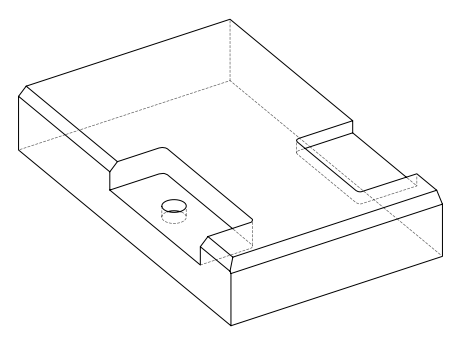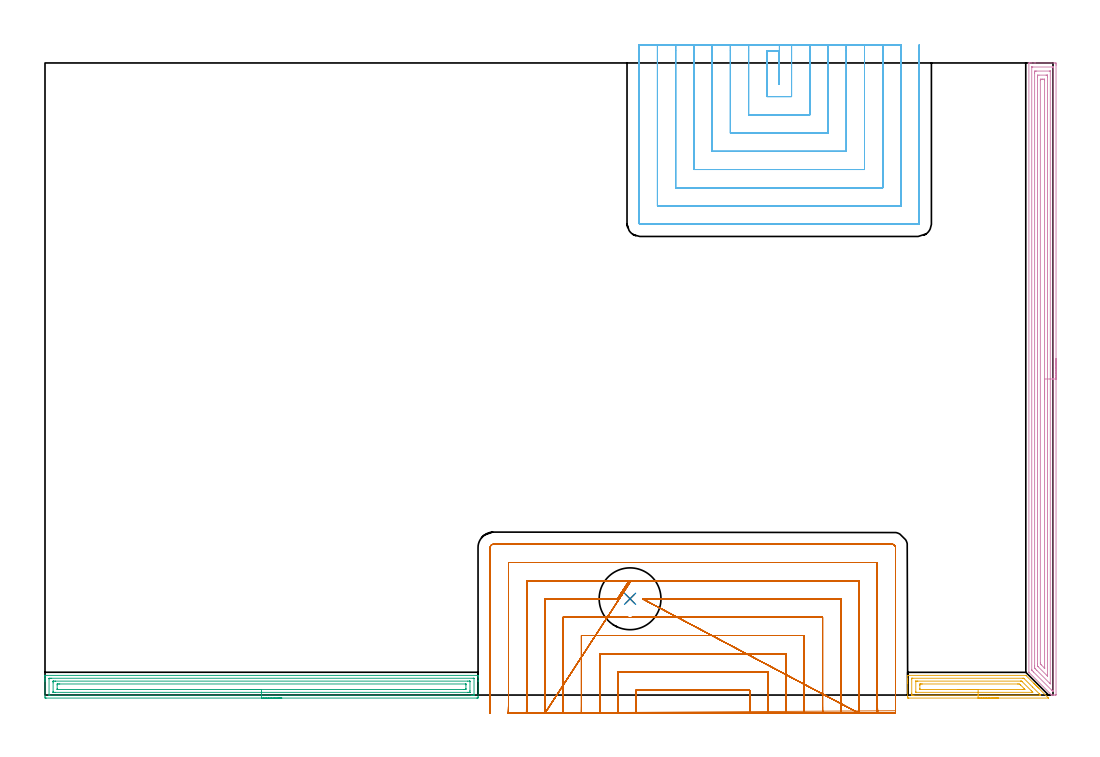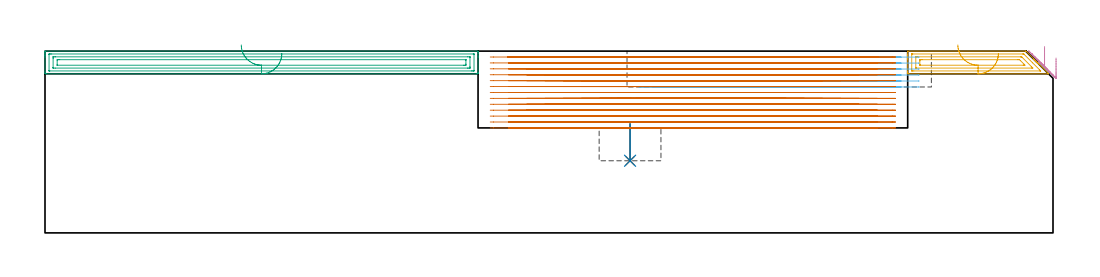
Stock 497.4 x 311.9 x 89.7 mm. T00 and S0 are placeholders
(PLAN: 7 operations, 3 tool changes, 158.4 min)
(1 INDEXABLE_INSERT_DRILL_BLIND_HOLE_FROM_SOLID | STEP1POCKET | NXT0302_010 | 0.08 min | 16055 mm3)
(2 DRILL_TO_ENLARGE_BLIND_HOLE | STEP1POCKET | UGT0301_381 | 0.08 min | 23430 mm3)
(3 AREA_MILL | FG_CHAMFER_SURFACE | UGT0205_001 | 7.11 min | 13794 mm3)
(4 AREA_MILL_1 | FG_CHAMFER_SURFACE_1 | UGT0205_001 | 12.57 min | 28009 mm3)
(5 AREA_MILL_2 | FG_CHAMFER_SURFACE_2 | UGT0205_001 | 2.33 min | 4282 mm3)
(6 MILL_SLOT | SLOT_PARTIAL_RECTANGULAR | NXT0201_011 | Follow Part, ap 3, ae 75% | 31.9 min | 227272 mm3)
(7 MILL_SLOT_1 | SLOT_PARTIAL_RECTANGULAR_1 | NXT0201_011 | Follow Part, ap 3, ae 75% | 104.31 min | 616685 mm3)
(TOOL NXT0302_010 | Index. Insert Drill 19.5mm [880-D1950L25-05] | D19.5 PA176 FL98 Z2)
(TOOL UGT0301_381 | Twist Drill Flat Bottom 30.5 mm | D30.5 PA180 FL175 Z2)
(TOOL UGT0205_001 | Chamfer Mill 20 x 3 x 45 deg. | D20 FL50 Z2)
(TOOL NXT0201_011 | ENDMILL 12mm [2P460-1200-NA 1630] | D12 FL38 Z6)
(OP 1 INDEXABLE_INSERT_DRILL_BLIND_HOLE_FROM_SOLID)
G17 G21 G94 G90
T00 M6
G54
G17 G0 G90 X288.7 Y47.5 S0 M3
G43 Z99.7 H1
G94 G81 G98 Z35.6 F250. R53.8
G80
M5
M2
(OP 2 DRILL_TO_ENLARGE_BLIND_HOLE)
G17 G21 G94 G90
T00 M6
G54
G17 G0 G90 X288.7 Y47.5 S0 M3
G43 Z99.7 H0
G94 G81 G98 Z35.6 F250. R53.8
G80
M5
M2
(OP 3 AREA_MILL)
G17 G21 G94 G90
T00 M6
G54
G17 G0 G90 X116.85 Y-1.5 S1061 M3
G43 Z99.7 H0
Z88.5
G94 G1 X116.812 Z87.628 F250.
X116.698 Z86.763
X116.509 Z85.912
X116.247 Z85.08
X115.913 Z84.274
X115.51 Z83.5
X115.042 Z82.764
X114.51 Z82.072
X113.921 Z81.429
X113.278 Z80.839
X112.586 Z80.308
X111.85 Z79.84
X111.076 Z79.437
X110.27 Z79.103
X109.438 Z78.841
X108.586 Z78.652
X107.722 Z78.538
X106.85 Z78.5
X0.61
X0.252 Y-1.498 Z78.501
X0.01 Y-1.493 Z78.504
X0.004 Y-1.147 Z78.851
X0. Y-0.549 Z79.448
Y6.723 Z86.717
Y7.277 Z87.274
Y7.598 Z87.594
Y8.152 Z88.148
Y8.472 Z88.467
Y9.113 Z89.112
Y9.441 Z89.44
X0.002 Y9.572 Z89.564
X0.01 Y9.697 Z89.688
X0.164 Y9.7 Z89.7
X213.536
X213.69 Y9.697 Z89.688
X213.698 Y9.572 Z89.564
X213.7 Y9.441 Z89.44
Y9.113 Z89.112
Y8.472 Z88.467
Y7.277 Z87.274
Y6.723 Z86.717
Y-0.87 Z79.128
X213.697 Y-1.147 Z78.851
X213.69 Y-1.493 Z78.504
X213.448 Y-1.498 Z78.501
X213.09 Y-1.5 Z78.5
X106.85
Y-0.086 Z79.914
X2.396 Y-0.085 Z79.915
X2.204 Y-0.084 Z79.916
X2.05 Y-0.081 Z79.919
X2.017 Y-0.079 Z79.921
X2.01 Y-0.062 Z79.938
X2.006 Y-0.034 Z79.966
X2.001 Y0.114 Z80.114
X2. Y7.985 Z87.985
X2.003 Y8.114 Z88.114
X2.006 Y8.217 Z88.217
X2.01 Y8.279 Z88.279
X2.045 Y8.28 Z88.28
X2.396 Y8.284 Z88.284
X2.586 Y8.285 Z88.285
X3.288 Y8.286 Z88.286
X211.304 Y8.285 Z88.285
X211.496 Y8.284 Z88.284
X211.65 Y8.28 Z88.28
X211.683 Y8.279 Z88.279
X211.69 Y8.262 Z88.262
X211.693 Y8.234 Z88.234
X211.699 Y8.086 Z88.086
X211.7 Y0.215 Z80.215
X211.697 Y0.086 Z80.086
X211.694 Y-0.017 Z79.983
X211.69 Y-0.079 Z79.921
X211.655 Y-0.08 Z79.92
X211.304 Y-0.084 Z79.916
X211.114 Y-0.085 Z79.915
X210.412 Y-0.086 Z79.914
X106.85
Y1.328 Z81.328
X5.074
X4.331 Y1.33 Z81.33
X4.181 Y1.332 Z81.332
X4.032 Y1.335 Z81.335
X4.009 Y1.343 Z81.343
X4.006 Y1.371 Z81.371
X4.002 Y1.418 Z81.418
X4.001 Y1.477 Z81.477
X4. Y1.654 Z81.654
Y6.026 Z86.026
X4.002 Y6.723 Z86.723
X4.005 Y6.812 Z86.812
X4.01 Y6.855 Z86.855
X4.015 Y6.865 Z86.865
X4.034 Y6.867 Z86.867
X4.181 Y6.869 Z86.869
X4.923 Y6.871 Z86.871
X5.074 Y6.872 Z86.872
X208.626 Y6.871 Z86.871
X209.369 Y6.87 Z86.87
X209.519 Y6.868 Z86.868
X209.668 Y6.865 Z86.865
X209.691 Y6.857 Z86.857
X209.694 Y6.829 Z86.829
X209.698 Y6.782 Z86.782
X209.699 Y6.723 Z86.723
X209.7 Y6.546 Z86.546
Y2.174 Z82.174
X209.698 Y1.477 Z81.477
X209.695 Y1.388 Z81.388
X209.69 Y1.345 Z81.345
X209.685 Y1.335 Z81.335
X209.666 Y1.333 Z81.333
X209.519 Y1.331 Z81.331
X208.777 Y1.328 Z81.328
X208.626
X106.85
Y2.743 Z82.743
X6.134
X6.081 Y2.744 Z82.744
X6.026 Y2.747 Z82.747
X6.012 Y2.749 Z82.749
X6.009 Y2.764 Z82.764
X6.005 Y2.811 Z82.811
X6. Y3.193 Z83.193
Y4.974 Z84.974
X6.008 Y5.395 Z85.395
X6.01 Y5.442 Z85.442
X6.072 Y5.45 Z85.45
X6.202 Y5.454 Z85.454
X6.368 Y5.456 Z85.456
X6.859 Y5.457 Z85.457
X7.259
X207.566
X207.619 Y5.456 Z85.456
X207.674 Y5.453 Z85.453
X207.688 Y5.451 Z85.451
X207.691 Y5.436 Z85.436
X207.695 Y5.389 Z85.389
X207.7 Y5.007 Z85.007
Y3.258 Z83.258
X207.699 Y3.226 Z83.226
X207.692 Y2.805 Z82.805
X207.69 Y2.758 Z82.758
X207.628 Y2.75 Z82.75
X207.498 Y2.746 Z82.746
X207.332 Y2.744 Z82.744
X206.841 Y2.743 Z82.743
X206.441
X106.85
X105.978 Z82.781
X105.114 Z82.895
X104.262 Z83.083
X103.43 Z83.346
X102.624 Z83.68
X101.85 Z84.082
X101.114 Z84.551
X100.422 Z85.082
X99.779 Z85.672
X99.19 Z86.315
X98.658 Z87.007
X98.19 Z87.743
X97.787 Z88.516
X97.453 Z89.322
X97.191 Z90.154
X97.002 Z91.006
X96.888 Z91.871
X96.85 Z92.743
G0 Z99.7
M5
M2
(OP 4 AREA_MILL_1)
G17 G21 G94 G90
T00 M6
G54
G17 G0 G90 X498.9 Y165.95 S1061 M3
G43 Z99.7 H0
Z86.3
G94 G1 Y165.912 Z85.428 F250.
Y165.798 Z84.564
Y165.609 Z83.712
Y165.347 Z82.88
Y165.013 Z82.074
Y164.61 Z81.3
Y164.142 Z80.564
Y163.61 Z79.872
Y163.021 Z79.229
Y162.378 Z78.64
Y161.686 Z78.109
Y160.95 Z77.64
Y160.176 Z77.237
Y159.37 Z76.903
Y158.538 Z76.641
Y157.686 Z76.452
Y156.822 Z76.338
Y155.95 Z76.3
Y0.356
X498.897 Y0.163 Z76.303
X498.891 Y0.002 Z76.305
X498.72 Y0. Z76.477
X498.396 Z76.799
X497.748 Z77.451
X497.274 Z77.926
X496.859 Y0.002 Z78.339
X496.694 Y0.01 Z78.504
X496.626 Y0.076 Z78.573
X496.536 Y0.163 Z78.662
X485.714 Y10.986 Z89.486
X485.549 Y11.153 Z89.648
X485.504 Y11.205 Z89.69
X485.5 Y11.323 Z89.7
Y311.737
X485.503 Y311.89 Z89.688
X485.521 Y311.893 Z89.67
X485.869 Y311.9 Z89.331
X486.241 Z88.958
X486.889 Z88.306
X488.098 Z87.099
X488.659 Z86.535
X497.792 Z77.405
X498.396 Y311.896 Z76.801
X498.892 Y311.891 Z76.306
X498.895 Y311.793 Z76.303
X498.899 Y311.29 Z76.301
X498.9 Y310.782 Z76.3
Y155.95
X497.486 Z77.714
X497.485 Y2.187 Z77.715
X497.484 Y2.082 Z77.716
X497.481 Y2.031 Z77.719
X497.479 Y2.013 Z77.721
X497.465 Y2.01 Z77.735
X497.293 Y2.005 Z77.907
X497.22 Y2.006 Z77.98
X497.164 Y2.01 Z78.036
X497.086 Y2.076 Z78.114
X496.756 Y2.395 Z78.444
X487.774 Y11.376 Z87.426
X486.944 Y12.216 Z88.256
X486.921 Y12.247 Z88.279
X486.919 Y12.271 Z88.281
X486.916 Y12.324 Z88.284
X486.915 Y12.432 Z88.285
X486.914 Y12.649 Z88.286
X486.915 Y309.722 Z88.285
X486.916 Y309.83 Z88.284
X486.919 Y309.882 Z88.281
X486.92 Y309.888 Z88.28
X486.939 Y309.892 Z88.261
X486.99 Y309.896 Z88.21
X487.383 Y309.9 Z87.817
X497.12 Z78.08
X497.359 Y309.896 Z77.841
X497.465 Y309.891 Z77.735
X497.479 Y309.889 Z77.721
X497.481 Y309.872 Z77.719
X497.484 Y309.824 Z77.716
X497.485 Y309.726 Z77.715
X497.486 Y309.53 Z77.714
Y155.95
X496.071 Z79.129
Y5.633
X496.07 Y5.585 Z79.13
X496.068 Y5.557 Z79.132
X496.067 Y5.551 Z79.133
X496.057 Y5.554 Z79.143
X495.848 Y5.754 Z79.352
X495.741 Y5.859 Z79.459
X489.384 Y12.216 Z85.816
X488.659 Y12.942 Z86.541
X488.495 Y13.108 Z86.705
X488.335 Y13.28 Z86.865
X488.333 Y13.438 Z86.867
X488.329 Y14.001 Z86.871
Y14.335
Y306.826
X488.33 Y307.159 Z86.87
X488.334 Y307.719 Z86.866
X488.335 Y307.877 Z86.865
X488.488 Y307.892 Z86.712
X488.659 Y307.896 Z86.541
X489.365 Y307.9 Z85.835
X495.741 Y307.899 Z79.459
X495.92 Y307.895 Z79.28
X496.039 Y307.89 Z79.161
X496.066 Y307.885 Z79.134
X496.067 Y307.87 Z79.133
X496.069 Y307.83 Z79.131
X496.071 Y307.719 Z79.129
Y155.95
X494.657 Z80.543
X494.656 Y9.738 Z80.544
X494.654 Y9.537 Z80.546
X494.65 Y9.42 Z80.55
X494.649 Y9.411 Z80.551
X494.636 Y9.42 Z80.564
X494.617 Y9.435 Z80.583
X494.512 Y9.537 Z80.688
X490.048 Y14.001 Z85.152
X489.92 Y14.132 Z85.28
X489.818 Y14.238 Z85.382
X489.752 Y14.308 Z85.448
X489.75 Y14.349 Z85.45
X489.744 Y14.692 Z85.456
X489.743 Y14.894 Z85.457
Y15.587
Y305.041
X489.745 Y305.732 Z85.455
X489.747 Y305.832 Z85.453
X489.749 Y305.884 Z85.451
X489.791 Y305.89 Z85.409
X490.463 Y305.9 Z84.737
X494.004 Z81.196
X494.405 Y305.896 Z80.795
X494.606 Y305.892 Z80.594
X494.65 Y305.89 Z80.55
X494.652 Y305.856 Z80.548
X494.654 Y305.796 Z80.546
X494.657 Y305.241 Z80.543
Y305.041
Y155.95
X493.243 Z81.957
Y13.683
X493.241 Y13.364 Z81.959
X493.238 Y13.274 Z81.962
X493.236 Y13.269 Z81.964
X493.234 Z81.966
X493.22 Y13.28 Z81.98
X493.169 Y13.33 Z82.031
X493.085 Y13.413 Z82.115
X491.605 Y14.894 Z83.595
X491.315 Y15.19 Z83.885
X491.172 Y15.338 Z84.028
X491.163 Y15.628 Z84.037
X491.159 Y15.787 Z84.041
X491.157 Y15.945 Z84.043
X491.158 Y303.414 Z84.042
X491.159 Y303.574 Z84.041
X491.164 Y303.883 Z84.036
X491.315 Y303.89 Z83.885
X491.564 Y303.897 Z83.636
X492.2 Y303.9 Z83.
X492.446 Z82.754
X493.085 Y303.896 Z82.115
X493.176 Y303.894 Z82.024
X493.226 Y303.891 Z81.974
X493.236 Y303.733 Z81.964
X493.241 Y303.415 Z81.959
X493.242 Y303.255 Z81.958
X493.243 Y155.95 Z81.957
Y155.078 Z81.995
Y154.214 Z82.109
Y153.362 Z82.298
Y152.53 Z82.56
Y151.724 Z82.894
Y150.95 Z83.297
Y150.214 Z83.765
Y149.522 Z84.296
Y148.879 Z84.886
Y148.29 Z85.529
Y147.758 Z86.221
Y147.29 Z86.957
Y146.887 Z87.731
Y146.553 Z88.537
Y146.291 Z89.369
Y146.102 Z90.22
Y145.988 Z91.085
Y145.95 Z91.957
G0 Z99.7
M5
M2
(OP 5 AREA_MILL_2)
G17 G21 G94 G90
T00 M6
G54
G17 G0 G90 X470.45 Y-1.5 S1061 M3
G43 Z99.7 H0
Z88.5
G94 G1 X470.412 Z87.628 F250.
X470.298 Z86.764
X470.109 Z85.912
X469.847 Z85.08
X469.513 Z84.274
X469.11 Z83.5
X468.641 Z82.764
X468.11 Z82.072
X467.521 Z81.429
X466.878 Z80.84
X466.186 Z80.308
X465.45 Z79.84
X464.676 Z79.437
X463.87 Z79.103
X463.038 Z78.841
X462.186 Z78.652
X461.322 Z78.538
X460.45 Z78.5
X426.248
X425.893 Y-1.496 Z78.501
X425.71 Y-1.492 Z78.505
X425.705 Y-1.147 Z78.85
X425.7 Y-0.607 Z79.389
Y5.849 Z85.842
Y6.519 Z86.516
Y6.723 Z86.72
Y7.393 Z87.39
Y7.598 Z87.594
Y8.007 Z88.006
Y9.535 Z89.533
X425.702 Y9.619 Z89.612
X425.71 Y9.697 Z89.689
X425.804 Y9.7 Z89.7
X483.992
X483.999 Y9.698 Z89.698
X484.004 Y9.696 Z89.695
X487.853 Y5.849 Z85.845
X487.989 Y5.712 Z85.71
X488.15 Y5.551 Z85.549
X488.291 Y5.412 Z85.407
X488.433 Y5.268 Z85.266
X488.581 Y5.12 Z85.118
X488.728 Y4.974 Z84.97
X488.877 Y4.824 Z84.822
X489.011 Y4.69 Z84.688
X489.165 Y4.537 Z84.532
X489.322 Y4.379 Z84.377
X489.442 Y4.259 Z84.257
X489.603 Y4.1 Z84.095
X489.766 Y3.935 Z83.933
X489.872 Y3.829 Z83.827
X490.04 Y3.663 Z83.657
X490.506 Y3.194 Z83.194
X495.159 Y-1.458 Z78.54
X495.186 Y-1.496 Z78.503
X495.185 Y-1.497 Z78.502
X495.09 Y-1.5 Z78.5
X460.45
Y-0.086 Z79.914
X428.724
X428.025 Y-0.084 Z79.916
X427.832 Y-0.082 Z79.918
X427.726 Y-0.079 Z79.921
X427.71 Y-0.045 Z79.955
X427.704 Y0.044 Z80.044
X427.701 Y0.602 Z80.602
X427.7 Y0.922 Z80.922
X427.701 Y7.916 Z87.916
X427.708 Y8.237 Z88.237
X427.71 Y8.275 Z88.275
X427.722 Y8.279 Z88.279
X427.763 Y8.282 Z88.282
X427.85 Y8.284 Z88.284
X428.025 Y8.286 Z88.286
X428.214
X482.405 Y8.285 Z88.285
X482.754 Y8.282 Z88.282
X482.927 Y8.279 Z88.279
X482.968 Y8.271 Z88.271
X483.019 Y8.225 Z88.225
X483.103 Y8.146 Z88.146
X487.32 Y3.931 Z83.931
X490.648 Y0.602 Z80.602
X491.098 Y0.152 Z80.152
X491.277 Y-0.03 Z79.97
X491.312 Y-0.07 Z79.93
X491.319 Y-0.08 Z79.92
X491.313 Y-0.081 Z79.919
X491.271 Y-0.084 Z79.916
X491.098 Y-0.085 Z79.915
X490.909 Y-0.086 Z79.914
X460.45
Y1.328 Z81.328
X429.952 Y1.329 Z81.329
X429.802 Y1.33 Z81.33
X429.752 Y1.332 Z81.332
X429.72 Y1.335 Z81.335
X429.71 Y1.377 Z81.377
X429.704 Y1.477 Z81.477
X429.701 Y1.576 Z81.576
Y6.723 Z86.723
X429.703 Y6.821 Z86.821
X429.71 Y6.855 Z86.855
X429.715 Y6.865 Z86.865
X429.727 Y6.867 Z86.867
X429.802 Y6.869 Z86.869
X430.539 Y6.871 Z86.871
X430.69 Y6.872 Z86.872
X481.326 Y6.871 Z86.871
X481.477 Y6.869 Z86.869
X481.778 Y6.864 Z86.864
X481.934 Y6.856 Z86.856
X481.98 Y6.813 Z86.813
X482.075 Y6.723 Z86.723
X482.215 Y6.586 Z86.586
X486.657 Y2.144 Z82.144
X487.317 Y1.477 Z81.477
X487.409 Y1.379 Z81.379
X487.443 Y1.335 Z81.335
X486.807 Y1.329 Z81.329
X460.45 Y1.328 Z81.328
Y2.743 Z82.743
X432.069
X431.788 Y2.745 Z82.745
X431.729 Y2.747 Z82.747
X431.71 Y2.75 Z82.75
X431.706 Y2.777 Z82.777
X431.703 Y2.842 Z82.842
X431.7 Y3.106 Z83.106
Y3.226 Z83.226
Y4.855 Z84.855
X431.701 Y4.974 Z84.974
X431.707 Y5.352 Z85.352
X431.71 Y5.44 Z85.44
X431.813 Y5.45 Z85.45
X431.979 Y5.454 Z85.454
X432.467 Y5.457 Z85.457
X432.864
X479.948
X480.438 Y5.454 Z85.454
X480.843 Y5.45 Z85.45
X481.326 Y5.022 Z85.022
X481.376 Y4.974 Z84.974
X483.125 Y3.226 Z83.226
X483.586 Y2.75 Z82.75
X483.103 Y2.746 Z82.746
X482.705 Y2.743 Z82.743
X460.45
X459.578 Z82.781
X458.713 Z82.895
X457.862 Z83.083
X457.03 Z83.346
X456.224 Z83.68
X455.45 Z84.082
X454.714 Z84.551
X454.022 Z85.082
X453.379 Z85.672
X452.79 Z86.315
X452.258 Z87.007
X451.79 Z87.743
X451.387 Z88.516
X451.053 Z89.322
X450.791 Z90.154
X450.602 Z91.006
X450.488 Z91.871
X450.45 Z92.743
G0 Z99.7
M5
M2
(OP 6 MILL_SLOT)
G17 G21 G94 G90
T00 M6
G54
G17 G0 G90 X362.4 Y320.9 S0 M3
G43 Z99.7 H1
Z86.75
G94 G1 Y317.9 F250.
Y301.3 F500.
X362.2
Y317.9
X356.2
Y295.3
X368.4
Y317.9
Y320.9 F250.
X347.2
Y317.9
Y286.3 F500.
X377.4
Y317.9
Y320.9 F250.
X338.2
Y317.9
Y277.3 F500.
X386.4
Y317.9
Y320.9 F250.
X329.2
Y317.9
Y268.3 F500.
X395.4
Y317.9
Y320.9 F250.
X320.2
Y317.9
Y259.3 F500.
X404.4
Y317.9
Y320.9 F250.
X311.2
Y317.9
Y250.3 F500.
X413.4
Y317.9
Y320.9 F250.
X302.2
Y317.9
Y241.3 F500.
X422.4
Y317.9
Y320.9 F250.
X293.2
Y317.9
Y232.7 F500.
G3 X293.6 Y232.3 R0.4
G1 X431.
G3 X431.4 Y232.7 R0.4
G1 Y317.9
Y320.9 F250.
G0 X362.4 Z83.8
G1 Y317.9
Y301.3 F500.
X362.2
Y317.9
X356.2
Y295.3
X368.4
Y317.9
Y320.9 F250.
X347.2
Y317.9
Y286.3 F500.
X377.4
Y317.9
Y320.9 F250.
X338.2
Y317.9
Y277.3 F500.
X386.4
Y317.9
Y320.9 F250.
X329.2
Y317.9
Y268.3 F500.
X395.4
Y317.9
Y320.9 F250.
X320.2
Y317.9
Y259.3 F500.
X404.4
Y317.9
Y320.9 F250.
X311.2
Y317.9
Y250.3 F500.
X413.4
Y317.9
Y320.9 F250.
X302.2
Y317.9
Y241.3 F500.
X422.4
Y317.9
Y320.9 F250.
X293.2
Y317.9
Y232.7 F500.
G3 X293.6 Y232.3 R0.4
G1 X431.
G3 X431.4 Y232.7 R0.4
G1 Y317.9
Y320.9 F250.
G0 X362.4 Z80.85
G1 Y317.9
Y301.3 F500.
X362.2
Y317.9
X356.2
Y295.3
X368.4
Y317.9
Y320.9 F250.
X347.2
Y317.9
Y286.3 F500.
X377.4
Y317.9
Y320.9 F250.
X338.2
Y317.9
Y277.3 F500.
X386.4
Y317.9
Y320.9 F250.
X329.2
Y317.9
Y268.3 F500.
X395.4
Y317.9
Y320.9 F250.
X320.2
Y317.9
Y259.3 F500.
X404.4
Y317.9
Y320.9 F250.
X311.2
Y317.9
Y250.3 F500.
X413.4
Y317.9
Y320.9 F250.
X302.2
Y317.9
Y241.3 F500.
X422.4
Y317.9
Y320.9 F250.
X293.2
Y317.9
Y232.7 F500.
G3 X293.6 Y232.3 R0.4
G1 X431.
G3 X431.4 Y232.7 R0.4
G1 Y317.9
Y320.9 F250.
G0 X362.4 Z77.9
G1 Y317.9
Y301.3 F500.
X362.2
Y317.9
X356.2
Y295.3
X368.4
Y317.9
Y320.9 F250.
X347.2
Y317.9
Y286.3 F500.
X377.4
Y317.9
Y320.9 F250.
X338.2
Y317.9
Y277.3 F500.
X386.4
Y317.9
Y320.9 F250.
X329.2
Y317.9
Y268.3 F500.
X395.4
Y317.9
Y320.9 F250.
X320.2
Y317.9
Y259.3 F500.
X404.4
Y317.9
Y320.9 F250.
X311.2
Y317.9
Y250.3 F500.
X413.4
Y317.9
Y320.9 F250.
X302.2
Y317.9
Y241.3 F500.
X422.4
Y317.9
Y320.9 F250.
X293.2
Y317.9
Y232.7 F500.
G3 X293.6 Y232.3 R0.4
G1 X431.
G3 X431.4 Y232.7 R0.4
G1 Y317.9
Y320.9 F250.
G0 X362.4 Z74.95
G1 Y317.9
Y301.3 F500.
X362.2
Y317.9
X356.2
Y295.3
X368.4
Y317.9
Y320.9 F250.
X347.2
Y317.9
Y286.3 F500.
X377.4
Y317.9
Y320.9 F250.
X338.2
Y317.9
Y277.3 F500.
X386.4
Y317.9
Y320.9 F250.
X329.2
Y317.9
Y268.3 F500.
X395.4
Y317.9
Y320.9 F250.
X320.2
Y317.9
Y259.3 F500.
X404.4
Y317.9
Y320.9 F250.
X311.2
Y317.9
Y250.3 F500.
X413.4
Y317.9
Y320.9 F250.
X302.2
Y317.9
Y241.3 F500.
X422.4
Y317.9
Y320.9 F250.
X293.2
Y317.9
Y232.7 F500.
G3 X293.6 Y232.3 R0.4
G1 X431.
G3 X431.4 Y232.7 R0.4
G1 Y317.9
Y320.9 F250.
G0 X362.4 Z72.
G1 Y317.9
Y301.3 F500.
X362.2
Y317.9
X356.2
Y295.3
X368.4
Y317.9
Y320.9 F250.
X347.2
Y317.9
Y286.3 F500.
X377.4
Y317.9
Y320.9 F250.
X338.2
Y317.9
Y277.3 F500.
X386.4
Y317.9
Y320.9 F250.
X329.2
Y317.9
Y268.3 F500.
X395.4
Y317.9
Y320.9 F250.
X320.2
Y317.9
Y259.3 F500.
X404.4
Y317.9
Y320.9 F250.
X311.2
Y317.9
Y250.3 F500.
X413.4
Y317.9
Y320.9 F250.
X302.2
Y317.9
Y241.3 F500.
X422.4
Y317.9
Y320.9 F250.
X293.2
Y317.9
Y232.7 F500.
G3 X293.6 Y232.3 R0.4
G1 X431.
G3 X431.4 Y232.7 R0.4
G1 Y317.9
Y320.9 F250.
G0 Z99.7
M5
M2
(OP 7 MILL_SLOT_1)
G17 G21 G94 G90
T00 M6
G54
G17 G0 G90 X347.764 Y-9. S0 M3
G43 Z99.7 H1
Z86.785
G94 G1 X347.711 Y-6. F250.
G2 X347.7 Y-4.727 R72. F500.
G1 Y2.4
X291.7
Y-4.727
G2 X291.689 Y-6. R72.
G1 X291.636 Y-9. F250.
X356.773 Y-8.999
X356.713 Y-6.
G2 X356.7 Y-4.727 R63. F500.
G1 Y11.4
X282.7
Y-4.727
G2 X282.687 Y-6. R63.
G1 X282.627 Y-8.999 F250.
X365.786
X365.715 Y-6.
G2 X365.7 Y-4.727 R54. F500.
G1 Y20.4
X273.7
Y-4.727
G2 X273.685 Y-6. R54.
G1 X273.614 Y-8.999 F250.
X374.803
X374.718 Y-6.
G2 X374.7 Y-4.727 R45. F500.
G1 Y29.4
X264.7
Y-4.727
G2 X264.682 Y-6. R45.
G1 X264.597 Y-8.999 F250.
X383.829 Y-8.998
X383.723 Y-6.
G2 X383.7 Y-4.727 R36. F500.
G1 Y38.4
X290.329
G2 X287.387 Y38.347 R9.262
X287.057 Y38.4 R9.263
G1 X255.7
Y-4.727
G2 X255.677 Y-6. R36.
G1 X255.571 Y-8.998 F250.
X392.871 Y-8.997
X392.73 Y-6.
G2 X392.7 Y-4.727 R27. F500.
G1 Y47.4
X297.944
X294.944 F250.
X401.957 Y-8.992 F500.
X401.745 Y-6. F250.
G2 X401.7 Y-4.727 R18. F500.
G1 Y56.4
X291.2
X288.2 F250.
X282.454 Y47.4 F500.
X279.454 F250.
X246.7 F500.
Y-4.727
G2 X246.67 Y-6. R27.
G1 X246.529 Y-8.997 F250.
X289.192 Y56.4 F500.
X286.192 F250.
X237.7 F500.
Y-4.727
G2 X237.655 Y-6. R18.
G1 X237.443 Y-8.992 F250.
X411.215 Y-8.97
X410.79 Y-6.
G2 X410.7 Y-4.727 R9. F500.
G1 Y65.4
X228.7
Y-4.727
G2 X228.61 Y-6. R9.
G1 X228.185 Y-8.97 F250.
X419.7 Y-7.727
Y-4.727
Y72.8 F500.
G3 X418.1 Y74.4 R1.6
G1 X221.3
G3 X219.7 Y72.8 R1.6
G1 Y-4.727
Y-7.727 F250.
G0 X347.702 Y-9. Z83.869
G1 X347.7 Y-6.
Y-5.953 F500.
Y2.4
X291.7
Y-5.953
Y-6.
X291.698 Y-9. F250.
X356.702
X356.7 Y-6.
Y-5.953 F500.
Y11.4
X282.7
Y-5.953
Y-6.
X282.698 Y-9. F250.
X365.703
X365.7 Y-6.
Y-5.953 F500.
Y20.4
X273.7
Y-5.953
Y-6.
X273.697 Y-9. F250.
X374.703
X374.7 Y-6.
Y-5.953 F500.
Y29.4
X264.7
Y-5.953
Y-6.
X264.697 Y-9. F250.
X383.704
X383.7 Y-6.
Y-5.953 F500.
Y38.4
X290.306
G2 X287.062 Y38.4 R9.337
G1 X255.7
Y-5.953
Y-6.
X255.696 Y-9. F250.
X392.705
X392.7 Y-6.
Y-5.953 F500.
Y47.4
X297.944
X294.944 F250.
X401.708 Y-9. F500.
X401.7 Y-6. F250.
Y-5.953 F500.
Y56.4
X291.2
X288.2 F250.
X282.454 Y47.4 F500.
X279.454 F250.
X246.7 F500.
Y-5.953
Y-6.
X246.695 Y-9. F250.
X289.192 Y56.4 F500.
X286.192 F250.
X237.7 F500.
Y-5.953
Y-6.
X237.692 Y-9. F250.
X410.716
X410.7 Y-6.
Y-5.953 F500.
Y65.4
X228.7
Y-5.953
Y-6.
X228.684 Y-9. F250.
X419.7 Y-8.953
Y-5.953
Y72.8 F500.
G3 X418.1 Y74.4 R1.6
G1 X221.3
G3 X219.7 Y72.8 R1.6
G1 Y-5.953
Y-8.953 F250.
G0 X347.7 Y-9. Z80.954
G1 Y-6.
Y2.4 F500.
X291.7
Y-6.
Y-9. F250.
X356.7
Y-6.
Y11.4 F500.
X282.7
Y-6.
Y-9. F250.
X365.7
Y-6.
Y20.4 F500.
X273.7
Y-6.
Y-9. F250.
X374.7
Y-6.
Y29.4 F500.
X264.7
Y-6.
Y-9. F250.
X383.7
Y-6.
Y38.4 F500.
X290.306
G2 X287.062 Y38.4 R9.337
G1 X255.7
Y-6.
Y-9. F250.
X392.7
Y-6.
Y47.4 F500.
X297.944
X294.944 F250.
X401.7 Y-9. F500.
Y-6. F250.
Y56.4 F500.
X291.2
X288.2 F250.
X282.454 Y47.4 F500.
X279.454 F250.
X246.7 F500.
Y-6.
Y-9. F250.
X289.192 Y56.4 F500.
X286.192 F250.
X237.7 F500.
Y-6.
Y-9. F250.
X410.7
Y-6.
Y65.4 F500.
X228.7
Y-6.
Y-9. F250.
X419.7
Y-6.
Y72.8 F500.
G3 X418.1 Y74.4 R1.6
G1 X221.3
G3 X219.7 Y72.8 R1.6
G1 Y-6.
Y-9. F250.
G0 X347.7 Z78.038
G1 Y-6.
Y2.4 F500.
X291.7
Y-6.
Y-9. F250.
X356.7
Y-6.
Y11.4 F500.
X282.7
Y-6.
Y-9. F250.
X365.7
Y-6.
Y20.4 F500.
X273.7
Y-6.
Y-9. F250.
X374.7
Y-6.
Y29.4 F500.
X264.7
Y-6.
Y-9. F250.
X383.7
Y-6.
Y38.4 F500.
X290.312
G2 X287.061 Y38.4 R9.323
G1 X255.7
Y-6.
Y-9. F250.
X392.7
Y-6.
Y47.4 F500.
X297.944
X294.944 F250.
X401.7 Y-9. F500.
Y-6. F250.
Y56.4 F500.
X291.2
X288.2 F250.
X282.454 Y47.4 F500.
X279.454 F250.
X246.7 F500.
Y-6.
Y-9. F250.
X289.192 Y56.4 F500.
X286.192 F250.
X237.7 F500.
Y-6.
Y-9. F250.
X410.7
Y-6.
Y65.4 F500.
X228.7
Y-6.
Y-9. F250.
X419.7
Y-6.
Y72.8 F500.
G3 X418.1 Y74.4 R1.6
G1 X221.3
G3 X219.7 Y72.8 R1.6
G1 Y-6.
Y-9. F250.
G0 X347.7 Z75.123
G1 Y-6.
Y2.4 F500.
X291.7
Y-6.
Y-9. F250.
X356.7
Y-6.
Y11.4 F500.
X282.7
Y-6.
Y-9. F250.
X365.7
Y-6.
Y20.4 F500.
X273.7
Y-6.
Y-9. F250.
X374.7
Y-6.
Y29.4 F500.
X264.7
Y-6.
Y-9. F250.
X383.7
Y-6.
Y38.4 F500.
X290.329
G2 X287.386 Y38.347 R9.262
X287.057 Y38.4 R9.263
G1 X255.7
Y-6.
Y-9. F250.
X392.7
Y-6.
Y47.4 F500.
X297.944
X294.944 F250.
X401.7 Y-9. F500.
Y-6. F250.
Y56.4 F500.
X291.2
X288.2 F250.
X282.454 Y47.4 F500.
X279.454 F250.
X246.7 F500.
Y-6.
Y-9. F250.
X289.192 Y56.4 F500.
X286.192 F250.
X237.7 F500.
Y-6.
Y-9. F250.
X410.7
Y-6.
Y65.4 F500.
X228.7
Y-6.
Y-9. F250.
X419.7
Y-6.
Y72.8 F500.
G3 X418.1 Y74.4 R1.6
G1 X221.3
G3 X219.7 Y72.8 R1.6
G1 Y-6.
Y-9. F250.
G0 X347.7 Z72.208
G1 Y-6.
Y2.4 F500.
X291.7
Y-6.
Y-9. F250.
X356.7
Y-6.
Y11.4 F500.
X282.7
Y-6.
Y-9. F250.
X365.7
Y-6.
Y20.4 F500.
X273.7
Y-6.
Y-9. F250.
X374.7
Y-6.
Y29.4 F500.
X264.7
Y-6.
Y-9. F250.
X383.7
Y-6.
Y38.4 F500.
X290.328
G2 X287.38 Y38.348 R9.261
X287.057 Y38.4 R9.262
G1 X255.7
Y-6.
Y-9. F250.
X392.7
Y-6.
Y47.4 F500.
X297.944
X294.944 F250.
X401.7 Y-9. F500.
Y-6. F250.
Y56.4 F500.
X291.2
X288.2 F250.
X282.454 Y47.4 F500.
X279.454 F250.
X246.7 F500.
Y-6.
Y-9. F250.
X289.192 Y56.4 F500.
X286.192 F250.
X237.7 F500.
Y-6.
Y-9. F250.
X410.7
Y-6.
Y65.4 F500.
X228.7
Y-6.
Y-9. F250.
X419.7
Y-6.
Y72.8 F500.
G3 X418.1 Y74.4 R1.6
G1 X221.3
G3 X219.7 Y72.8 R1.6
G1 Y-6.
Y-9. F250.
G0 X347.7 Z69.292
G1 Y-6.
Y2.4 F500.
X291.7
Y-6.
Y-9. F250.
X356.7
Y-6.
Y11.4 F500.
X282.7
Y-6.
Y-9. F250.
X365.7
Y-6.
Y20.4 F500.
X273.7
Y-6.
Y-9. F250.
X374.7
Y-6.
Y29.4 F500.
X264.7
Y-6.
Y-9. F250.
X383.7
Y-6.
Y38.4 F500.
X290.328
G2 X287.377 Y38.348 R9.261
X287.057 Y38.4 R9.263
G1 X255.7
Y-6.
Y-9. F250.
X392.7
Y-6.
Y47.4 F500.
X297.944
X294.944 F250.
X401.7 Y-9. F500.
Y-6. F250.
Y56.4 F500.
X291.2
X288.2 F250.
X282.454 Y47.4 F500.
X279.454 F250.
X246.7 F500.
Y-6.
Y-9. F250.
X289.192 Y56.4 F500.
X286.192 F250.
X237.7 F500.
Y-6.
Y-9. F250.
X410.7
Y-6.
Y65.4 F500.
X228.7
Y-6.
Y-9. F250.
X419.7
Y-6.
Y72.8 F500.
G3 X418.1 Y74.4 R1.6
G1 X221.3
G3 X219.7 Y72.8 R1.6
G1 Y-6.
Y-9. F250.
G0 X347.7 Z66.377
G1 Y-6.
Y2.4 F500.
X291.7
Y-6.
Y-9. F250.
X356.7
Y-6.
Y11.4 F500.
X282.7
Y-6.
Y-9. F250.
X365.7
Y-6.
Y20.4 F500.
X273.7
Y-6.
Y-9. F250.
X374.7
Y-6.
Y29.4 F500.
X264.7
Y-6.
Y-9. F250.
X383.7
Y-6.
Y38.4 F500.
X290.314
G2 X287.062 Y38.4 R9.354
G1 X255.7
Y-6.
Y-9. F250.
X392.7
Y-6.
Y47.4 F500.
X297.944
X294.944 F250.
X401.7 Y-9. F500.
Y-6. F250.
Y56.4 F500.
X291.2
X288.2 F250.
X282.454 Y47.4 F500.
X279.454 F250.
X246.7 F500.
Y-6.
Y-9. F250.
X289.192 Y56.4 F500.
X286.192 F250.
X237.7 F500.
Y-6.
Y-9. F250.
X410.7
Y-6.
Y65.4 F500.
X228.7
Y-6.
Y-9. F250.
X419.7
Y-6.
Y72.8 F500.
G3 X418.1 Y74.4 R1.6
G1 X221.3
G3 X219.7 Y72.8 R1.6
G1 Y-6.
Y-9. F250.
G0 X347.7 Z63.462
G1 Y-6.
Y2.4 F500.
X291.7
Y-6.
Y-9. F250.
X356.7
Y-6.
Y11.4 F500.
X282.7
Y-6.
Y-9. F250.
X365.7
Y-6.
Y20.4 F500.
X273.7
Y-6.
Y-9. F250.
X374.7
Y-6.
Y29.4 F500.
X264.7
Y-6.
Y-9. F250.
X383.7
Y-6.
Y38.4 F500.
X290.306
G2 X287.062 Y38.4 R9.337
G1 X255.7
Y-6.
Y-9. F250.
X392.7
Y-6.
Y47.4 F500.
X297.944
X294.944 F250.
X401.7 Y-9. F500.
Y-6. F250.
Y56.4 F500.
X291.2
X288.2 F250.
X282.454 Y47.4 F500.
X279.454 F250.
X246.7 F500.
Y-6.
Y-9. F250.
X289.192 Y56.4 F500.
X286.192 F250.
X237.7 F500.
Y-6.
Y-9. F250.
X410.7
Y-6.
Y65.4 F500.
X228.7
Y-6.
Y-9. F250.
X419.7
Y-6.
Y72.8 F500.
G3 X418.1 Y74.4 R1.6
G1 X221.3
G3 X219.7 Y72.8 R1.6
G1 Y-6.
Y-9. F250.
G0 X347.7 Z60.546
G1 Y-6.
Y2.4 F500.
X291.7
Y-6.
Y-9. F250.
X356.7
Y-6.
Y11.4 F500.
X282.7
Y-6.
Y-9. F250.
X365.7
Y-6.
Y20.4 F500.
X273.7
Y-6.
Y-9. F250.
X374.7
Y-6.
Y29.4 F500.
X264.7
Y-6.
Y-9. F250.
X383.7
Y-6.
Y38.4 F500.
X290.306
G2 X287.062 Y38.4 R9.337
G1 X255.7
Y-6.
Y-9. F250.
X392.7
Y-6.
Y47.4 F500.
X297.944
X294.944 F250.
X401.7 Y-9. F500.
Y-6. F250.
Y56.4 F500.
X291.2
X288.2 F250.
X282.454 Y47.4 F500.
X279.454 F250.
X246.7 F500.
Y-6.
Y-9. F250.
X289.192 Y56.4 F500.
X286.192 F250.
X237.7 F500.
Y-6.
Y-9. F250.
X410.7
Y-6.
Y65.4 F500.
X228.7
Y-6.
Y-9. F250.
X419.7
Y-6.
Y72.8 F500.
G3 X418.1 Y74.4 R1.6
G1 X221.3
G3 X219.7 Y72.8 R1.6
G1 Y-6.
Y-9. F250.
G0 X347.7 Z57.631
G1 Y-6.
Y2.4 F500.
X291.7
Y-6.
Y-9. F250.
X356.7
Y-6.
Y11.4 F500.
X282.7
Y-6.
Y-9. F250.
X365.7
Y-6.
Y20.4 F500.
X273.7
Y-6.
Y-9. F250.
X374.7
Y-6.
Y29.4 F500.
X264.7
Y-6.
Y-9. F250.
X383.7
Y-6.
Y38.4 F500.
X290.328
G2 X287.379 Y38.348 R9.261
X287.057 Y38.4 R9.262
G1 X255.7
Y-6.
Y-9. F250.
X392.7
Y-6.
Y47.4 F500.
X297.944
X294.944 F250.
X401.7 Y-9. F500.
Y-6. F250.
Y56.4 F500.
X291.2
X288.2 F250.
X282.454 Y47.4 F500.
X279.454 F250.
X246.7 F500.
Y-6.
Y-9. F250.
X289.192 Y56.4 F500.
X286.192 F250.
X237.7 F500.
Y-6.
Y-9. F250.
X410.7
Y-6.
Y65.4 F500.
X228.7
Y-6.
Y-9. F250.
X419.7
Y-6.
Y72.8 F500.
G3 X418.1 Y74.4 R1.6
G1 X221.3
G3 X219.7 Y72.8 R1.6
G1 Y-6.
Y-9. F250.
G0 X347.7 Z54.715
G1 Y-6.
Y2.4 F500.
X291.7
Y-6.
Y-9. F250.
X356.7
Y-6.
Y11.4 F500.
X282.7
Y-6.
Y-9. F250.
X365.7
Y-6.
Y20.4 F500.
X273.7
Y-6.
Y-9. F250.
X374.7
Y-6.
Y29.4 F500.
X264.7
Y-6.
Y-9. F250.
X383.7
Y-6.
Y38.4 F500.
X290.306
G2 X287.062 Y38.4 R9.337
G1 X255.7
Y-6.
Y-9. F250.
X392.7
Y-6.
Y47.4 F500.
X297.944
X294.944 F250.
X401.7 Y-9. F500.
Y-6. F250.
Y56.4 F500.
X291.2
X288.2 F250.
X282.454 Y47.4 F500.
X279.454 F250.
X246.7 F500.
Y-6.
Y-9. F250.
X289.192 Y56.4 F500.
X286.192 F250.
X237.7 F500.
Y-6.
Y-9. F250.
X410.7
Y-6.
Y65.4 F500.
X228.7
Y-6.
Y-9. F250.
X419.7
Y-6.
Y72.8 F500.
G3 X418.1 Y74.4 R1.6
G1 X221.3
G3 X219.7 Y72.8 R1.6
G1 Y-6.
Y-9. F250.
G0 X347.7 Z51.8
G1 Y-6.
Y2.4 F500.
X291.7
Y-6.
Y-9. F250.
X356.7
Y-6.
Y11.4 F500.
X282.7
Y-6.
Y-9. F250.
X365.7
Y-6.
Y20.4 F500.
X273.7
Y-6.
Y-9. F250.
X374.7
Y-6.
Y29.4 F500.
X264.7
Y-6.
Y-9. F250.
X383.7
Y-6.
Y38.4 F500.
X290.306
G2 X287.062 Y38.4 R9.337
G1 X255.7
Y-6.
Y-9. F250.
X392.7
Y-6.
Y47.4 F500.
X297.944
X294.944 F250.
X401.7 Y-9. F500.
Y-6. F250.
Y56.4 F500.
X291.2
X288.2 F250.
X282.454 Y47.4 F500.
X279.454 F250.
X246.7 F500.
Y-6.
Y-9. F250.
X289.192 Y56.4 F500.
X286.192 F250.
X237.7 F500.
Y-6.
Y-9. F250.
X410.7
Y-6.
Y65.4 F500.
X228.7
Y-6.
Y-9. F250.
X419.7
Y-6.
Y72.8 F500.
G3 X418.1 Y74.4 R1.6
G1 X221.3
G3 X219.7 Y72.8 R1.6
G1 Y-6.
Y-9. F250.
G0 Z99.7
M5
M2
